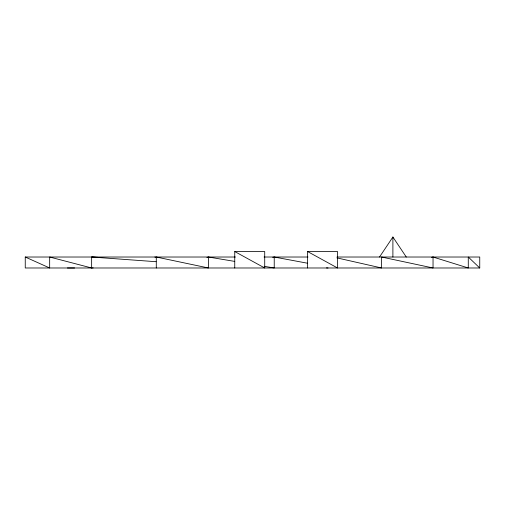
<?xml version="1.0" encoding="UTF-8"?>
<svg xmlns="http://www.w3.org/2000/svg" width="505" height="505" viewBox="0 0 505 505"><rect width="100%" height="100%" fill="white"/><g stroke="black" fill="none" stroke-linecap="round" stroke-linejoin="round"><path stroke-width="0.76" d="M379.514 257.02L392.896 237.015L406.279 257.02M206.892 257.386L208.426 257.02L234.743 261.407M431.504 257.348L433.037 257.02L468.28 267.985L468.28 257.02L479.75 267.985L479.75 257.02L337.012 257.02M272.681 257.279L274.228 257.02L307.539 263.225M479.75 267.985L25.25 267.985L25.25 257.02L49.667 267.985L49.667 257.02L91.645 267.985L93.21 267.909M67.405 267.985L74.595 267.985M234.749 251.541L264.715 251.541L264.715 267.985L234.749 251.541L234.749 267.985M307.577 251.541L337.542 251.541L337.542 267.985L307.577 251.541L307.577 267.985M25.25 257.02L235.444 257.02M264.046 257.02L307.987 257.02M91.645 267.985L91.645 257.02L97.951 257.31M326.457 267.909L328.029 267.985M91.645 257.02L156.064 261.704M154.827 257.02L157.175 257.316M264.166 266.305L274.228 267.985L274.228 257.02M336.955 257.891L381.584 267.985L381.584 257.02L433.037 267.985L433.037 257.02M392.896 237.015L392.896 257.02M208.426 257.02L208.426 267.985L156.285 257.02L156.285 267.985"/></g></svg>
